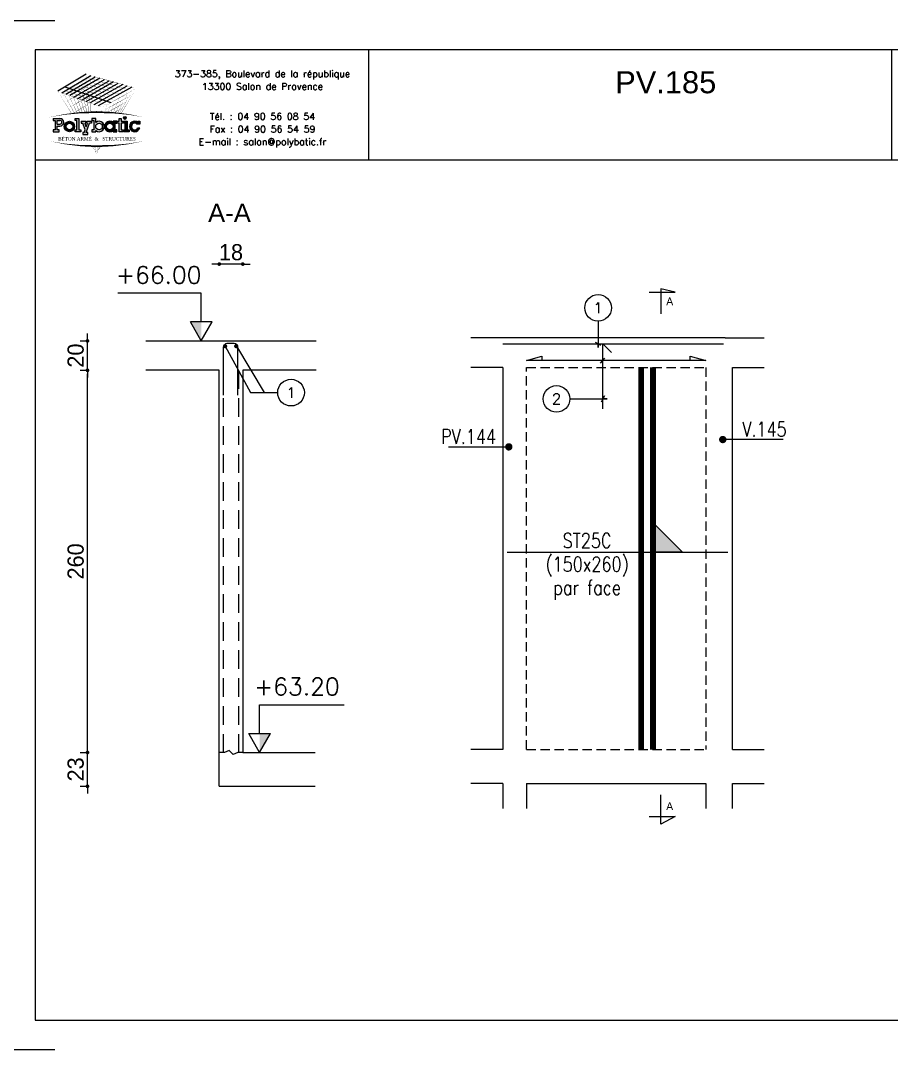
# Model space of a CAD drawing. Header units: metres. Extents: x -5618 to 118954, y -306 to 4637.
# Drawn here: x 96707 to 97299, y 894 to 1594 of the extents above; entities that cross this region are included whole.
import ezdxf
from ezdxf.enums import TextEntityAlignment as Align

# ---------------------------------------------------------------- set-up
doc = ezdxf.new("R2010")
doc.units = ezdxf.units.M
doc.linetypes.add('CACHE', pattern=[9.524999999999999, 6.35, -3.175])
doc.linetypes.add('CACHEX2', pattern=[19.049999999999997, 12.7, -6.35])
for name, color, linetype in [('COTATION', 1, 'Continuous'), ('GO-FER-HA', 140, 'Continuous'), ('GO-TEXTE', 9, 'Continuous'), ('K_ENT_M_Building_V.76', 7, 'Continuous'), ('STR_COTATION', 1, 'Continuous'), ('STR_TS', 22, 'Continuous'), ('STR_TS_TXT', 7, 'Continuous'), ('STR_VOI-POT', 6, 'Continuous')]:
    doc.layers.add(name, color=color, linetype=linetype)
doc.layers.add('Kofragna_forma', color=7, linetype='Continuous', lineweight=70)
doc.styles.add('ARIAL', font='ARIAL.TTF')
doc.styles.add('GrDimensions', font='simplex.shx')
doc.styles.add('Lucida', font='LSANSI.TTF')
doc.styles.add('POLYBATIC', font='TIMES.TTF')
doc.styles.add('schéma', font='simplex.shx')
doc.styles.add('TEXTE', font='romans.shx')
doc.styles.add('TEXTE TS', font='romans.shx', dxfattribs={"width": 0.7, "oblique": 15})
doc.styles.add('TEXTEBA', font='ARIAL.TTF')
doc.dimstyles.new('COUPE-20', dxfattribs={"dimscale": 0.5, "dimtxt": 22, "dimasz": 5, "dimexe": 0.05, "dimexo": 0, "dimgap": 5, "dimtad": 1, "dimdec": 0, "dimdsep": 46, "dimtxsty": 'Standard', "dimblk1": 'DOT', "dimblk2": 'DOT', "dimsah": 1, "dimcen": 0, "dimdle": 150, "dimclrd": 1, "dimclre": 1, "dimclrt": 7, "dimadec": 0, "dimazin": 0, "dimtfac": 1, "dimtdec": 0, "dimtix": 1, "dimtmove": 2, "dimatfit": 3, "dimldrblk": 'DOT', "dimfxl": 0, "dimtvp": 1, "dimtolj": 1, "dimtzin": 0, "dimarcsym": 0})

# ---------------------------------------------------------------- blocks, each defined once
blk = doc.blocks.new('A$C492E529B')
h = blk.add_hatch(color=256)
h.paths.add_polyline_path([(-1.982500000000002, 0.1), (-2.082500000000003, 0.1), (-2.082500000000003, 0.2999999999999999), (-1.932500000000003, 0.2999999999999999, 1), (-1.932500000000003, 0.7), (-2.282500000000002, 0.7), (-2.282500000000001, 0.6), (-2.182500000000003, 0.6), (-2.182500000000003, 0.1), (-2.282500000000003, 0.1), (-2.282500000000004, -6.938893903907228e-18), (-1.982500000000003, -6.938893903907228e-18)])
h.paths.add_polyline_path([(-2.082500000000003, 0.3999999999999889), (-2.082500000000003, 0.6), (-1.932500000000003, 0.6, -1), (-1.932500000000003, 0.3999999999999999)], flags=16)
h = blk.add_hatch(color=256)
h.paths.add_polyline_path([(-1.157500000000001, 0.275, 1), (-1.707500000000001, 0.275, 1)])
h.paths.add_polyline_path([(-1.607500000000002, 0.275, -1), (-1.257500000000002, 0.275, -1)], flags=16)
for color, points in [(256, [(-0.9375, 0.7), (-1.137499999999999, 0.7000000000000001), (-1.137500000000001, 0.5999999999999999), (-1.0375, 0.6), (-1.0375, 0.09999999999999998), (-1.137500000000001, 0.09999999999999996), (-1.137499999999999, -4.163336342344337e-17), (-0.8375000000000021, -4.163336342344337e-17), (-0.8375000000000004, 0.09999999999999994), (-0.9374999999999982, 0.09999999999999998)]), (256, [(-0.3674999999999997, 0.45), (-0.2675000000000001, 0.45), (-0.2674999999999983, 0.55), (-0.5234481005020868, 0.55), (-0.5234481005020868, 0.45), (-0.4734481005020861, 0.45), (-0.5425000000000004, 0.2527088585773882), (-0.6115518994979148, 0.45), (-0.5615518994979141, 0.45), (-0.5615518994979141, 0.55), (-0.8175000000000008, 0.55), (-0.8175000000000008, 0.45), (-0.7175000000000011, 0.45), (-0.5954740502510436, 0.1013544292886954), (-0.6484481005020868, -0.04999999999999991), (-0.7175000000000011, -0.04999999999999991), (-0.7175000000000011, -0.1499999999999999), (-0.4675000000000011, -0.1499999999999999), (-0.4675000000000011, -0.04999999999999991), (-0.5424999999999986, -0.0499999999999999)]), (256, [(1.392500000000002, 0.55), (1.2925, 0.55), (1.2925, 0.7000000000000001), (1.192500000000003, 0.7000000000000001), (1.192500000000003, 0.55), (1.092500000000003, 0.55), (1.092500000000003, 0.45), (1.192500000000004, 0.45), (1.192500000000003, -6.938893903907228e-18), (1.392500000000002, -6.938893903907228e-18), (1.392500000000002, 0.1), (1.292500000000004, 0.1), (1.292500000000004, 0.45), (1.392500000000005, 0.45)]), (140, [(1.412500000000003, 0.7250000000000001, 1), (1.562500000000005, 0.7250000000000001, 1)]), (256, [(1.612500000000002, 0.55), (1.412500000000003, 0.55), (1.412500000000003, 0.45), (1.512500000000003, 0.45), (1.512500000000003, 0.1), (1.412500000000003, 0.09999999999999999), (1.412500000000003, -6.938893903907228e-18), (1.712500000000002, -6.938893903907228e-18), (1.7125, 0.09999999999999999), (1.612500000000002, 0.1)]), (256, [(2.129974487139162, 0.4), (2.282500000000004, 0.4), (2.282500000000002, 0.55), (2.182500000000005, 0.55), (2.182500000000003, 0.487132034355964, 3.359496397493009), (2.272075131106462, 0.2), (2.165613883008421, 0.2, -3.125801635094081)])]:
    blk.add_hatch(color=color).paths.add_polyline_path(points)
h = blk.add_hatch(color=256)
h.paths.add_polyline_path([(-0.04749999999999943, 0.4871320343559638), (-0.04749999999999766, 0.7000000000000001), (-0.2474999999999987, 0.7), (-0.2474999999999987, 0.6000000000000001), (-0.1474999999999991, 0.6000000000000001), (-0.1474999999999991, 0.1), (-0.2475000000000005, 0.09999999999999999), (-0.2474999999999987, -6.938893903907228e-18), (-0.04749999999999766, -1.387778780781446e-17), (-0.04749999999999943, 0.06286796564403607, 2.121320343559649)])
h.paths.add_polyline_path([(-0.04749999999999943, 0.275, -1), (0.3025000000000002, 0.275, -1)], flags=16)
h = blk.add_hatch(color=256)
h.paths.add_polyline_path([(1.072500000000003, 0.1), (0.9725000000000037, 0.1), (0.9725000000000037, 0.45), (1.072500000000003, 0.45), (1.072500000000003, 0.55), (0.872500000000004, 0.55), (0.872500000000004, 0.4871320343559638, 2.121320343559652), (0.872500000000004, 0.06286796564403632), (0.8725000000000058, -1.387778780781446e-17), (1.072500000000002, 0)])
h.paths.add_polyline_path([(0.5225000000000026, 0.275, -1), (0.8725000000000023, 0.275, -1)], flags=16)
for p, q in [((0.872500000000004, 0.55), (0.872500000000004, 0.4871320343559638)), ((1.072500000000003, 0.55), (0.872500000000004, 0.55)), ((1.072500000000003, 0.45), (1.072500000000003, 0.55)), ((-0.5954740502510436, 0.101354429288693), (-0.7175000000000011, 0.45)), ((-0.6484481005020868, -0.04999999999999991), (-0.5954740502510454, 0.1013544292886897)), ((-0.5425000000000004, 0.2527088585773872), (-0.6115518994979148, 0.45)), ((-0.5425000000000004, -0.04999999999999991), (-0.3674999999999997, 0.45)), ((-0.5425000000000004, 0.2527088585773867), (-0.4734481005020861, 0.45)), ((0.872500000000004, 0.06286796564403632), (0.872500000000004, -6.938893903907228e-18)), ((0.9725000000000037, 0.1), (0.9725000000000037, 0.45)), ((0.9725000000000037, 0.45), (1.072500000000003, 0.45)), ((1.072500000000003, 0.1), (0.9725000000000037, 0.1)), ((1.072500000000003, -6.938893903907228e-18), (1.072500000000003, 0.1)), ((2.165613883008421, 0.2), (2.272075131106462, 0.2)), ((0.872500000000004, -6.938893903907228e-18), (1.072500000000003, -6.938893903907228e-18))]:
    blk.add_line(p, q)
for points in [[(-2.282500000000002, 0.7), (-1.932500000000003, 0.7)], [(-2.282500000000002, 0.7), (-2.282500000000002, 0.6), (-2.182500000000003, 0.6), (-2.182500000000003, 0.1), (-2.282500000000002, 0.1), (-2.282500000000002, -6.938893903907228e-18), (-1.982500000000003, -6.938893903907228e-18), (-1.982500000000003, 0.1), (-2.082500000000003, 0.1), (-2.082500000000003, 0.2999999999999999), (-1.932500000000003, 0.2999999999999999)], [(-2.082500000000003, 0.3999999999999999), (-2.082500000000003, 0.6), (-1.932500000000003, 0.6)], [(-1.137499999999999, 0.7), (-0.9375, 0.7), (-0.9375, 0.09999999999999998), (-0.8375000000000004, 0.09999999999999994), (-0.8375000000000004, -4.163336342344337e-17), (-1.137499999999999, -4.163336342344337e-17), (-1.137499999999999, 0.09999999999999998), (-1.0375, 0.09999999999999998), (-1.0375, 0.6), (-1.137499999999999, 0.6), (-1.137499999999999, 0.7)], [(-0.8175000000000008, 0.55), (-0.5615518994979141, 0.55)], [(-0.8175000000000008, 0.55), (-0.8175000000000008, 0.45), (-0.7175000000000011, 0.45)], [(-0.6115518994979148, 0.45), (-0.5615518994979141, 0.45), (-0.5615518994979141, 0.55)], [(-0.5234481005020868, 0.55), (-0.2675000000000001, 0.55), (-0.2675000000000001, 0.45), (-0.3674999999999997, 0.45)], [(-0.4734481005020861, 0.45), (-0.5234481005020868, 0.45), (-0.5234481005020868, 0.55)], [(-0.2474999999999987, 0.7), (-0.2474999999999987, 0.6000000000000001), (-0.1474999999999991, 0.6000000000000001), (-0.1474999999999991, 0.1), (-0.2474999999999987, 0.1), (-0.2474999999999987, -6.938893903907228e-18), (-0.04749999999999943, -6.938893903907228e-18), (-0.04749999999999943, 0.06286796564403607)], [(-0.04749999999999943, 0.4871320343559638), (-0.04749999999999943, 0.7), (-0.2474999999999987, 0.7)], [(1.092500000000003, 0.55), (1.192500000000003, 0.55), (1.192500000000003, 0.7000000000000001), (1.292500000000002, 0.7000000000000001), (1.292500000000002, 0.55), (1.392500000000004, 0.55), (1.392500000000004, 0.45), (1.292500000000002, 0.45), (1.292500000000002, 0.1), (1.392500000000004, 0.1), (1.392500000000004, -6.938893903907228e-18), (1.192500000000003, -6.938893903907228e-18), (1.192500000000003, 0.45), (1.092500000000003, 0.45)], [(1.092500000000003, 0.45), (1.092500000000003, 0.55)], [(1.412500000000003, 0.45), (1.412500000000003, 0.55), (1.612500000000002, 0.55), (1.612500000000002, 0.1), (1.712500000000002, 0.1), (1.712500000000002, -6.938893903907228e-18), (1.412500000000003, -6.938893903907228e-18), (1.412500000000003, 0.1), (1.512500000000003, 0.1), (1.512500000000003, 0.45), (1.412500000000003, 0.45)], [(2.182500000000003, 0.487132034355964), (2.182500000000003, 0.55), (2.282500000000002, 0.55), (2.282500000000002, 0.4), (2.129974487139162, 0.4)], [(-2.082500000000003, 0.3999999999999999), (-1.932500000000003, 0.3999999999999999)], [(-0.6484481005020868, -0.04999999999999991), (-0.7175000000000011, -0.04999999999999991), (-0.7175000000000011, -0.1499999999999999), (-0.4675000000000011, -0.1499999999999999), (-0.4675000000000011, -0.04999999999999991), (-0.5425000000000004, -0.04999999999999991)]]:
    blk.add_lwpolyline(points)
for centre, radius in [((-1.432500000000001, 0.275), 0.275), ((-1.432500000000001, 0.275), 0.175), ((0.1275000000000013, 0.275), 0.175), ((0.6975000000000033, 0.275), 0.175)]:
    blk.add_circle(centre, radius)
at = {"color": 140}
blk.add_circle((1.487500000000004, 0.7250000000000001), 0.07500000000000107, dxfattribs=at)
for centre, radius, start, end in [((-1.932500000000003, 0.5), 0.2, 270, 90), ((-1.932500000000003, 0.5), 0.1, 270, 90), ((0.1275000000000013, 0.275), 0.275, 230.4788036413577, 129.5211963586423), ((0.6975000000000033, 0.275), 0.275, 50.47880364135766, 309.5211963586423), ((2.007500000000002, 0.275), 0.275, 50.47880364135766, 344.1733798681277), ((2.007500000000002, 0.275), 0.175, 45.58469140280684, 334.6230664748476)]:
    blk.add_arc(centre, radius, start, end)
blk = doc.blocks.new('POLYBATIC')
at = {"color": 140}
for p, q in [((-0.4296875000004547, 3.28125), (-1.601562500000455, 2.578125)), ((-1.434659090909463, 2.517755681818244), (-0.2414772727272521, 3.227982954545496)), ((-1.267755681818471, 2.457386363636374), (-0.05326704545473149, 3.174715909090992)), ((0.1349431818182438, 3.121448863636374), (-1.100852272727479, 2.397017045454504)), ((-0.933948863636715, 2.336647727272748), (0.323153409090537, 3.06818181818187)), ((-0.7670454545457233, 2.276278409090992), (0.5113636363635123, 3.014914772727252)), ((-1.308593750000455, 2.75390625), (0.5859375, 2.109375)), ((0.6995738636360329, 2.961647727272748), (-0.6001420454547315, 2.215909090909008)), ((-0.4332386363639671, 2.155539772727366), (0.8877840909092356, 2.908380681818244)), ((1.075994318181529, 2.855113636363626), (-0.2663352272729753, 2.095170454545496)), ((-0.09943181818198354, 2.034801136363626), (1.264204545454504, 2.801846590909008)), ((1.452414772727025, 2.748579545454504), (0.06747159090900823, 1.97443181818187))]:
    blk.add_line(p, q, dxfattribs=at)
for points in [[(-1.015625000000455, 2.9296875, 0.015625, 0, 0), (-0.4296875000004547, 3.28125, 0, 0, 0)], [(-0.390625, 2.982954545454504, 0, 0.015625, 0), (-0.9232954545454959, 2.663352272727366, 0, 0, 0)], [(0.1220703125, 2.7099609375, 0.015625, 0, 0), (-0.8691406250004547, 3.017578125, 0, 0, 0)], [(-0.4912426523219438, 1.705550332218991, 0.01358734283786201, 0, 0), (-0.8691406250004547, 3.017578125, 0, 0, 0)], [(-0.8380681818182438, 2.87286931818187, 0.015625, 0, 0), (-0.2414772727272521, 3.227982954545496, 0, 0, 0)], [(0.283203125, 2.802734375, 0.015625, 0, 0), (-0.7226562500004547, 3.10546875, 0, 0, 0)], [(-0.3979455071712437, 1.710090152438511, 0.01404154563583916, 0, 0), (-0.7226562500004547, 3.10546875, 0, 0, 0)], [(-0.6605113636364877, 2.816051136363626, 0.015625, 0, 0), (-0.05326704545473149, 3.174715909090992, 0, 0, 0)], [(0.4443359375002274, 2.8955078125, 0.015625, 0, 0), (-0.5761718750004547, 3.193359375, 0, 0, 0)], [(-0.3091679367046254, 1.713523988177485, 0.01448156953465553, 0, 0), (-0.5761718750004547, 3.193359375, 0, 0, 0)], [(-0.4829545454547315, 2.759232954545496, 0.015625, 0, 0), (0.1349431818182438, 3.121448863636374, 0, 0, 0)], [(0.60546875, 2.98828125, 0.015625, 0, 0), (-0.4296875000004547, 3.28125, 0, 0, 0)], [(-0.2247129179731928, 1.715989555429132, 0.01490724232924596, 0, 0), (-0.4296875000004547, 3.28125, 0, 0, 0)], [(-0.3053977272729753, 2.702414772727366, 0.015625, 0, 0), (0.323153409090537, 3.06818181818187, 0, 0, 0)], [(-0.1278409090909918, 2.645596590909008, 0.015625, 0, 0), (0.5113636363635123, 3.014914772727252, 0, 0, 0)], [(1.640625000000227, 2.6953125, 0, 0.015625, 0), (0.60546875, 2.98828125, 0, 0, 0)], [(-1.601562500000455, 2.578125, 0, 0.015625, 0), (-1.015625000000455, 2.9296875, 0, 0, 0)], [(-0.68359375, 2.24609375, 0.015625, 0, 0), (-1.601562500000455, 2.578125, 0, 0, 0)], [(-1.031467709796289, 1.660411435280935, 0.01112380078447304, 0, 0), (-1.601562500000455, 2.578125, 0, 0, 0)], [(-1.455965909090764, 2.34375, 0, 0.015625, 0), (-0.9232954545454959, 2.663352272727366, 0, 0, 0)], [(-0.5224609375, 2.3388671875, 0.015625, 0, 0), (-1.455078125000455, 2.666015625, 0, 0, 0)], [(-0.9131357219118854, 1.673060752227684, 0.0116390314757204, 0, 0), (-1.455078125000455, 2.666015625, 0, 0, 0)], [(-1.434659090909463, 2.517755681818244, 0, 0.015625, 0), (-0.8380681818182438, 2.87286931818187, 0, 0, 0)], [(-0.3613281249997726, 2.431640625, 0.015625, 0, 0), (-1.308593750000455, 2.75390625, 0, 0, 0)], [(-0.8000544418000572, 1.683696661101635, 0.01214422228537064, 0, 0), (-1.308593750000455, 2.75390625, 0, 0, 0)], [(-1.267755681818471, 2.457386363636374, 0, 0.015625, 0), (-0.6605113636364877, 2.816051136363626, 0, 0, 0)], [(-0.2001953125, 2.5244140625, 0.015625, 0, 0), (-1.162109375000455, 2.841796875, 0, 0, 0)], [(-0.6921335829376858, 1.692528341469028, 0.01263800449243644, 0, 0), (-1.162109375000455, 2.841796875, 0, 0, 0)], [(-1.100852272727479, 2.397017045454504, 0, 0.015625, 0), (-0.4829545454547315, 2.759232954545496, 0, 0, 0)], [(-0.03906250000045475, 2.6171875, 0.015625, 0, 0), (-1.015625000000455, 2.9296875, 0, 0, 0)], [(-0.5892474188822234, 1.699752169851649, 0.0131193101882493, 0, 0), (-1.015625000000455, 2.9296875, 0, 0, 0)], [(-0.933948863636715, 2.336647727272748, 0, 0.015625, 0), (-0.3053977272729753, 2.702414772727366, 0, 0, 0)], [(-0.3515625, 2.684659090909008, 0, 0.015625, 0), (-0.8309659090909918, 2.397017045454504, 0, 0, 0)], [(-0.7670454545457233, 2.276278409090992, 0, 0.015625, 0), (-0.1278409090909918, 2.645596590909008, 0, 0, 0)], [(-0.6001420454547315, 2.215909090909008, 0, 0.015625, 0), (0.04971590909099177, 2.588778409090992, 0, 0, 0)], [(0.9374999999995453, 2.3046875, 0, 0.015625, 0), (-0.03906250000045475, 2.6171875, 0, 0, 0)], [(0.04971590909099177, 2.588778409090992, 0.015625, 0, 0), (0.6995738636360329, 2.961647727272748, 0, 0, 0)], [(1.11328125, 2.40234375, 0, 0.015625, 0), (0.1220703125, 2.7099609375, 0, 0, 0)], [(0.2272727272727479, 2.531960227272748, 0.015625, 0, 0), (0.8877840909092356, 2.908380681818244, 0, 0, 0)], [(1.2890625, 2.5, 0, 0.015625, 0), (0.283203125, 2.802734375, 0, 0, 0)], [(0.4048295454542767, 2.475142045454504, 0.015625, 0, 0), (1.075994318181529, 2.855113636363626, 0, 0, 0)], [(1.46484375, 2.59765625, 0, 0.015625, 0), (0.4443359375002274, 2.8955078125, 0, 0, 0)], [(0.5823863636364877, 2.41832386363626, 0.015625, 0, 0), (1.264204545454504, 2.801846590909008, 0, 0, 0)], [(0.7599431818180165, 2.36150568181813, 0.015625, 0, 0), (1.452414772727025, 2.748579545454504, 0, 0, 0)], [(0.9374999999995453, 2.3046875, 0.015625, 0, 0), (1.640625000000227, 2.6953125, 0, 0, 0)], [(0.9418075391890852, 1.670138702828694, 0.01115810583063171, 0, 0), (1.46484375, 2.59765625, 0, 0, 0)], [(1.012016020391002, 1.662597747784957, 0.01197350437350787, 0, 0), (1.640625000000227, 2.6953125, 0, 0, 0)], [(-1.310369318181984, 2.109375, 0, 0.015625, 0), (-0.8309659090909918, 2.397017045454504, 0, 0, 0)], [(-1.164772727272975, 1.875, 0, 0.015625, 0), (-0.738636363636715, 2.13068181818187, 0, 0, 0)], [(-0.3124999999997726, 2.386363636363626, 0, 0.015625, 0), (-0.738636363636715, 2.13068181818187, 0, 0, 0)], [(0.234375, 1.9140625, 0, 0.015625, 0), (-0.68359375, 2.24609375, 0, 0, 0)], [(0.41015625, 2.01171875, 0, 0.015625, 0), (-0.5224609375, 2.3388671875, 0, 0, 0)], [(-0.4332386363639671, 2.155539772727366, 0, 0.015625, 0), (0.2272727272727479, 2.531960227272748, 0, 0, 0)], [(0.5859375, 2.109375, 0, 0.015625, 0), (-0.3613281249997726, 2.431640625, 0, 0, 0)], [(-0.2663352272729753, 2.095170454545496, 0, 0.015625, 0), (0.4048295454542767, 2.475142045454504, 0, 0, 0)], [(0.7617187500002274, 2.20703125, 0, 0.015625, 0), (-0.2001953125, 2.5244140625, 0, 0, 0)], [(-0.09943181818198354, 2.034801136363626, 0, 0.015625, 0), (0.5823863636364877, 2.41832386363626, 0, 0, 0)], [(0.06747159090900823, 1.97443181818187, 0, 0.015625, 0), (0.7599431818180165, 2.36150568181813, 0, 0, 0)], [(0.234375, 1.9140625, 0, 0.015625, 0), (0.9374999999995453, 2.3046875, 0, 0, 0)], [(0.5866968277300657, 1.699916449576676, 0.007180386554667803, 0, 0), (0.7617187500002274, 2.20703125, 0, 0, 0)], [(0.6885950454347949, 1.692796153361087, 0.008296831818832406, 0, 0), (0.9374999999995453, 2.3046875, 0, 0, 0)], [(0.7648212005681216, 1.884417712436971, 0.015625, 0, 0), (1.342329545454277, 2.20525568181813, 0, 0, 0)], [(0.7810150218122089, 1.685348204963248, 0.00932677131755205, 0, 0), (1.11328125, 2.40234375, 0, 0, 0)], [(0.8522727272725206, 2.095170454545496, 0.015625, 0, 0), (1.491477272727025, 2.450284090909008, 0, 0, 0)], [(0.8650912233908912, 1.677752675667421, 0.01027809155415822, 0, 0), (1.2890625, 2.5, 0, 0, 0)], [(-1.953125, 1.5078125, 0, 0.078125, -0.05384344768960826), (0, 1.71875, 0, 0, 0)], [(-1.019176136363967, 1.640625, 0, 0.015625, 0), (-0.6463068181817562, 1.864346590909008, 0, 0, 0)], [(-0.2734375, 2.08806818181813, 0, 0.015625, 0), (-0.6463068181817562, 1.864346590909008, 0, 0, 0)], [(-0.2343750000004547, 1.789772727272748, 0, 0.006380219183002012, 0), (-0.364879483288405, 1.711470037299478, 0, 0.006380219183002012, 0)], [(1.953125, 1.5078125, 0, 0.078125, 0.05384344768960826), (0, 1.71875, 0, 0, 0)], [(0.2130681818182438, 1.74005681818187, 0, 0.015625, 0), (0.8522727272725206, 2.095170454545496, 0, 0, 0)], [(0.2101635290903232, 1.716335487573815, 0.003228196121244227, 0, 0), (0.234375, 1.9140625, 0, 0, 0)], [(0.3490664007761097, 1.712087584760297, 0.004654464702752464, 0, 0), (0.41015625, 2.01171875, 0, 0, 0)], [(0.4469534160696185, 1.707824498826653, 0.006931142164855608, 0.015625, 0), (0.7670454545452685, 1.885653409090992, 0, 0, 0)], [(0.4740167860959446, 1.706460429945992, 0.005969104741541102, 0, 0), (0.5859375, 2.109375, 0, 0, 0)], [(0.6795939278408696, 1.674900666982467, 0.015625, 0, 0), (1.193181818181984, 1.960227272727366, 0, 0, 0)], [(0.9595825479204905, 1.668281339753776, 0.002934513941093933, 0, 0), (1.044034090909008, 1.715198863636374, 0, 0, 0)], [(-1.953125, 0.5234375, 0, 0.078125, 0.05384344768960826), (0, 0.3125, 0, 0, 0)], [(1.953125, 0.5234375, 0, 0.078125, -0.05384344768960826), (0, 0.3125, 0, 0, 0)], [(0, 0, 0, 0.003813184372856077, 0), (-0.195425699109137, 0.3145877107606339, 0, 0.003813184372856077, 0)], [(0, 0, 0, 0.003681835129602301, 0), (-0.1714354482223825, 0.3141065594943484, 0, 0.003681835129602301, 0)], [(0, 0, 0, 0.003559883067564705, 0), (-0.1490701034542781, 0.3137146953291676, 0, 0.003559883067564705, 0)], [(0, 0, 0, 0.003446298807918057, 0), (-0.1281592369196005, 0.3133977978450275, 0, 0.003446298807918057, 0)], [(0, 0, 0, 0.003340204242443637, 0), (-0.1085566378797012, 0.3131441477290764, 0, 0.003340204242443637, 0)], [(0, 0, 0, 0.00324084487628895, 0), (-0.09013599812169559, 0.312944083366574, 0, 0.00324084487628895, 0)], [(0, 0, 0, 0.00314756816438513, 0), (-0.07278751380135873, 0.312789586335839, 0, 0.00314756816438513, 0)], [(0, 0, 0, 0.003059806352468915, 0), (-0.05641517962362741, 0.3126739616427585, 0, 0.003059806352468915, 0)], [(0, 0, 0, 0.003059806352468926, 0), (-0.05641517962362741, 0.3126739616427585, 0, 0.003059806352468926, 0)], [(0, 0, 0, 0.002977062747662009, 0), (-0.04093461278057475, 0.3125915885044606, 0, 0.002977062747662009, 0)], [(0, 0, 0, 0.005103348149100338, 0), (0.03827511111785498, 0.3125800741324838, 0, 0.005103348149100338, 0)], [(0, 0, 0, 0.004857820584163759, 0), (0.06375889516698408, 0.3127222001055543, 0, 0.004857820584163759, 0)], [(0, 0, 0, 0.004635747574430795, 0), (0.08692026702033218, 0.3129129612740371, 0, 0.004635747574430795, 0)], [(0, 0, 0, 0.004433818568920311, 0), (0.1080743276174871, 0.3131384364301084, 0, 0.004433818568920311, 0)], [(0, 0, 0, 0.004249332961201733, 0), (0.1274799888360576, 0.3133883058886795, 0, 0.004249332961201733, 0)], [(0, 0, 0, 0.004080063185600645, 0), (0.1453522509866616, 0.3136548573932032, 0, 0.004080063185600645, 0)], [(0, 0, 0, 0.003924153640373415, 0), (0.1618713376651613, 0.3139322912297757, 0, 0.003924153640373415, 0)], [(0, 0, 0, 0.003780044831076442, 0), (0.1771896014565755, 0.3142162265830848, 0, 0.003780044831076442, 0)], [(0, 0, 0, 0.003646415603355052, 0), (0.1914368191760332, 0.314503345789376, 0, 0.003646415603355052, 0)]]:
    blk.add_lwpolyline(points, format="xyseb", dxfattribs=at)
at = {"color": 5, "xscale": 0.78125, "yscale": 0.78125, "zscale": 0.78125}
blk.add_blockref('A$C492E529B', (0, 0.9102189642169378), dxfattribs=at)
at = {"lineweight": 60, "style": 'POLYBATIC'}
for s, p in [('BÉTON ARMÉ', (-1.586656885245475, 0.546875)), ('STRUCTURES', (0.2401012856082616, 0.546875))]:
    blk.add_text(s, height=0.140625, dxfattribs=at).set_placement(p)
at = {"color": 140, "style": 'POLYBATIC'}
blk.add_text('&', height=0.140625, dxfattribs=at).set_placement((0, 0.546875), align=Align.CENTER)
blk = doc.blocks.new('ime')
at = {"layer": 'COTATION', "const_width": 2.5}
blk.add_lwpolyline([(1.25, 0, -1), (-1.25, 0, -1)], format="xyb", close=True, dxfattribs=at)
at = {"layer": 'COTATION'}
blk.add_lwpolyline([(41.09158464876236, 0), (0, 0)], dxfattribs=at)
at = {"layer": 'COTATION', "color": 7, "style": 'TEXTE TS', "width": 0.8}
blk.add_attdef('NAME', (9.079526555316988, 2), '', height=10, dxfattribs=at)
blk = doc.blocks.new('_DOT')
at = {"color": 0, "linetype": 'ByBlock'}
blk.add_line((-0.5, 0), (-1, 0), dxfattribs=at)
at = {"color": 0, "linetype": 'ByBlock', "const_width": 0.5}
blk.add_lwpolyline([(-0.25, 0, 1), (0.25, 0, 1)], format="xyb", close=True, dxfattribs=at)
blk = doc.blocks.new('*D1256')
at = {"layer": 'COTATION', "color": 1, "lineweight": -2, "ltscale": 4.5}
for p, q in [((96752.15659182196, 1098.28765058655), (96752.15659182196, 1100.78765058655)), ((96747.15659182196, 1095.78765058655), (96752.18159182195, 1095.78765058655)), ((96752.15659182196, 1072.78765058655), (96752.15659182196, 1095.78765058655)), ((96747.15659182196, 1072.78765058655), (96752.18159182195, 1072.78765058655)), ((96752.15659182196, 1070.28765058655), (96752.15659182196, 1067.78765058655))]:
    blk.add_line(p, q, dxfattribs=at)
at = {"layer": 'DEFPOINTS', "color": 0, "lineweight": -3, "ltscale": 4.5}
for p in [(96733.32641587217, 1095.78765058655), (96752.15659182196, 1095.78765058655), (96733.32641587217, 1072.78765058655)]:
    blk.add_point(p, dxfattribs=at)
at = {"layer": 'COTATION', "color": 1, "lineweight": -2, "ltscale": 4.5, "xscale": 2.5, "yscale": 2.5, "zscale": 2.5}
for p, rotation in [((96752.15659182196, 1095.78765058655), 270), ((96752.15659182196, 1072.78765058655), 90)]:
    blk.add_blockref('_DOT', p, dxfattribs=dict(at, rotation=rotation))
at = {"layer": 'COTATION', "color": 7, "lineweight": -3, "ltscale": 4.5, "insert": (96744.15659182196, 1084.287650586565), "char_height": 11, "attachment_point": 5, "rotation": 90}
blk.add_mtext('\\A1;23', dxfattribs=at)
blk = doc.blocks.new('*D1257')
at = {"layer": 'COTATION', "color": 1, "lineweight": -2, "ltscale": 4.5}
for p, q in [((96747.15659182196, 1355.787650586549), (96752.18159182195, 1355.787650586549)), ((96752.15659182196, 1098.28765058655), (96752.15659182196, 1353.287650586549)), ((96747.15659182196, 1095.78765058655), (96752.18159182195, 1095.78765058655))]:
    blk.add_line(p, q, dxfattribs=at)
at = {"layer": 'DEFPOINTS', "color": 0, "lineweight": -3, "ltscale": 4.5}
for p in [(96733.32641587217, 1355.787650586549), (96752.15659182196, 1355.787650586549), (96733.32641587217, 1095.78765058655)]:
    blk.add_point(p, dxfattribs=at)
at = {"layer": 'COTATION', "color": 1, "lineweight": -2, "ltscale": 4.5, "xscale": 2.5, "yscale": 2.5, "zscale": 2.5}
for p, rotation in [((96752.15659182196, 1355.787650586549), 90), ((96752.15659182196, 1095.78765058655), 270)]:
    blk.add_blockref('_DOT', p, dxfattribs=dict(at, rotation=rotation))
at = {"layer": 'COTATION', "color": 7, "lineweight": -3, "ltscale": 4.5, "insert": (96744.15659182196, 1225.787650586565), "char_height": 11, "attachment_point": 5, "rotation": 90}
blk.add_mtext('\\A1;260', dxfattribs=at)
blk = doc.blocks.new('*D1258')
at = {"layer": 'COTATION', "color": 1, "lineweight": -2, "ltscale": 4.5}
for p, q in [((96752.15659182196, 1378.29015058663), (96752.15659182196, 1380.79015058663)), ((96747.15659182196, 1375.79015058663), (96752.18159182195, 1375.79015058663)), ((96752.15659182196, 1355.787650586549), (96752.15659182196, 1375.79015058663)), ((96747.15659182196, 1355.787650586549), (96752.18159182195, 1355.787650586549)), ((96752.15659182196, 1353.287650586549), (96752.15659182196, 1350.787650586549))]:
    blk.add_line(p, q, dxfattribs=at)
at = {"layer": 'DEFPOINTS', "color": 0, "lineweight": -3, "ltscale": 4.5}
for p in [(96733.32641587217, 1375.79015058663), (96752.15659182196, 1375.79015058663), (96733.32641587217, 1355.787650586549)]:
    blk.add_point(p, dxfattribs=at)
at = {"layer": 'COTATION', "color": 1, "lineweight": -2, "ltscale": 4.5, "xscale": 2.5, "yscale": 2.5, "zscale": 2.5}
for p, rotation in [((96752.15659182196, 1375.79015058663), 270), ((96752.15659182196, 1355.787650586549), 90)]:
    blk.add_blockref('_DOT', p, dxfattribs=dict(at, rotation=rotation))
at = {"layer": 'COTATION', "color": 7, "lineweight": -3, "ltscale": 4.5, "insert": (96744.15659182196, 1365.788900586605), "char_height": 11, "attachment_point": 5, "rotation": 90}
blk.add_mtext('\\A1;20', dxfattribs=at)
blk = doc.blocks.new('*D1259')
at = {"layer": 'DEFPOINTS', "color": 0, "lineweight": -3, "ltscale": 4.5}
for p in [(96841.7301932828, 1428.066610332283), (96841.7301932828, 1395.790150586629, 187.688179425467), (96857.7301932828, 1395.790150586629, 187.688179425467)]:
    blk.add_point(p, dxfattribs=at)
at = {"layer": 'STR_COTATION', "color": 1, "lineweight": -2, "ltscale": 4.5}
for p, q in [((96839.2301932828, 1428.066610332283), (96836.7301932828, 1428.066610332283)), ((96841.7301932828, 1428.07888971414), (96841.7301932828, 1428.091610332283)), ((96857.7301932828, 1428.066610332283), (96841.7301932828, 1428.066610332283)), ((96857.7301932828, 1428.07888971414), (96857.7301932828, 1428.091610332283)), ((96860.2301932828, 1428.066610332283), (96862.7301932828, 1428.066610332283))]:
    blk.add_line(p, q, dxfattribs=at)
at = {"layer": 'STR_COTATION', "color": 1, "lineweight": -2, "ltscale": 4.5, "xscale": 2.5, "yscale": 2.5, "zscale": 2.5}
blk.add_blockref('_DOT', (96841.7301932828, 1428.066610332283), dxfattribs=at)
at = {"layer": 'STR_COTATION', "color": 1, "lineweight": -2, "ltscale": 4.5, "xscale": 2.5, "yscale": 2.5, "zscale": 2.5, "rotation": 180}
blk.add_blockref('_DOT', (96857.7301932828, 1428.066610332283), dxfattribs=at)
at = {"layer": 'STR_COTATION', "color": 7, "lineweight": -3, "ltscale": 4.5, "insert": (96849.7301932828, 1436.066610332283), "char_height": 11, "attachment_point": 5}
blk.add_mtext('\\A1;18', dxfattribs=at)
blk = doc.blocks.new('mrega')
at = {"layer": 'STR_TS_TXT', "style": 'TEXTE TS', "width": 0.8}
for tag, p in [('ST10', (14.47619047619082, 0)), ('DIM', (14.47619047619082, -16)), ('NOTE', (14.47619047619082, -32))]:
    blk.add_attdef(tag, text='', height=10, dxfattribs=at).set_placement(p, align=Align.CENTER)
blk = doc.blocks.new('A$C6F247267')
blk.add_hatch(color=256).paths.add_polyline_path([(5.684341886080801e-14, -0.1999999999999886), (-0.1999999999999886, 0), (5.684341886080801e-14, 0)])
blk.add_lwpolyline([(-0.1999999999999886, 0), (5.684341886080801e-14, 0), (5.684341886080801e-14, -0.1999999999999886), (-0.1999999999999886, 0)])

msp = doc.modelspace()

# ---------------------------------------------------------------- linework, layer by layer
msp.add_line((97298.66797714695, 1573.712045963636), (97298.66797714695, 1498.770802720698))
at = {"color": 7, "linetype": 'Continuous', "lineweight": -3}
for p, q in [((96836.90244525991, 1388.79015058663, 187.688179425467), (96822.1522459075, 1388.79015058663, 187.688179425467)), ((96829.52734558372, 1375.79015058663, 187.688179425467), (96822.1522459075, 1388.79015058663, 187.688179425467)), ((96836.90244525991, 1388.79015058663, 187.688179425467), (96822.1522459075, 1388.79015058663, 187.688179425467)), ((96829.52734558372, 1375.79015058663, 187.688179425467), (96822.1522459075, 1388.79015058663, 187.688179425467)), ((96829.52734558372, 1375.79015058663, 187.688179425467), (96836.90244525991, 1388.79015058663, 187.688179425467)), ((96829.52734558372, 1375.79015058663, 187.688179425467), (96836.90244525991, 1388.79015058663, 187.688179425467)), ((96861.77833921279, 1108.78765058655, 187.688179425467), (96876.5285385652, 1108.78765058655, 187.688179425467)), ((96869.15343888898, 1095.78765058655, 187.688179425467), (96861.77833921279, 1108.78765058655, 187.688179425467)), ((96861.77833921279, 1108.78765058655, 187.688179425467), (96876.5285385652, 1108.78765058655, 187.688179425467)), ((96869.15343888898, 1095.78765058655, 187.688179425467), (96861.77833921279, 1108.78765058655, 187.688179425467)), ((96869.15343888898, 1095.78765058655, 187.688179425467), (96876.5285385652, 1108.78765058655, 187.688179425467)), ((96869.15343888898, 1095.78765058655, 187.688179425467), (96876.5285385652, 1108.78765058655, 187.688179425467))]:
    msp.add_line(p, q, dxfattribs=at)
for points in [[(96696.587185401, 1560.380045963467), (96696.587185401, 1593.710045963192), (96729.91718540108, 1593.710045963192)], [(96943.229185401, 1573.712045963636), (96943.23106549378, 1498.770802720698)], [(97666.49018540094, 1498.770802720698), (96716.58518540114, 1498.770802720698)], [(96696.587185401, 927.1100459635644), (96696.587185401, 893.7800459636063), (96729.91718540108, 893.7800459636063)]]:
    msp.add_lwpolyline(points)
msp.add_lwpolyline([(96716.58518540114, 1573.712045963636), (96716.58518540114, 913.7780459635113), (97666.49018540094, 913.7780459635113), (97666.49018540094, 1573.712045963636)], close=True)
at = {"lineweight": 18, "elevation": 187.688179425467}
msp.add_lwpolyline([(96857.7301932828, 1095.78765058655), (96854.26525298218, 1095.78765058655), (96851.24278225229, 1094.363862994105), (96848.49510431339, 1097.13496921512), (96845.33524968641, 1095.78765058655), (96841.7301932828, 1095.78765058655)], dxfattribs=at)
at = {"color": 7, "linetype": 'Continuous', "lineweight": -3}
for points in [[(96822.1522459075, 1388.79015058663, 187.688179425467), (96829.52734558372, 1375.79015058663, 187.688179425467), (96829.52734558372, 1388.75733372271, 187.688179425467)], [(96822.1522459075, 1388.79015058663, 187.688179425467), (96829.52734558372, 1375.79015058663, 187.688179425467), (96829.52734558372, 1388.75733372271, 187.688179425467)], [(96876.5285385652, 1108.78765058655, 187.688179425467), (96869.15343888898, 1095.78765058655, 187.688179425467), (96869.15343888898, 1108.754833722631, 187.688179425467)], [(96876.5285385652, 1108.78765058655, 187.688179425467), (96869.15343888898, 1095.78765058655, 187.688179425467), (96869.15343888898, 1108.754833722631, 187.688179425467)]]:
    msp.add_solid(points, dxfattribs=at)
at = {"layer": 'COTATION'}
msp.add_line((97100.95835013359, 1360.731108279919, 281.5322691381999), (97103.90904384691, 1364.086225333048, 281.5322691381999), dxfattribs=at)
at = {"layer": 'COTATION', "elevation": 281.5322691381999}
msp.add_lwpolyline([(97161.9089332448, 1362.408666806485), (97161.9089332448, 1365.408660536225), (97172.4665812019, 1362.408666806485), (97050.51527232374, 1362.408666806484), (97061.0729202808, 1365.408660536223), (97061.0729202808, 1362.408666806484)], dxfattribs=at)
at = {"layer": 'GO-FER-HA', "elevation": 281.5322691381999}
msp.add_lwpolyline([(97099.20296239671, 1389.205132100011, -512.322006256741), (97099.27367307483, 1389.20485605898), (97099.27367307483, 1371.337391682904), (97099.27367307483, 1373.737391682811), (97100.97072934969, 1372.840335408112), (97097.57661679997, 1374.6344479578)], format="xyb", dxfattribs=at)
at = {"layer": 'GO-FER-HA'}
for points, elevation in [([(96845.73757097774, 1372.223148264985), (96862.88493547702, 1340.590890124023), (96881.47111951959, 1340.590890124023)], 93.84408971273349), ([(96853.43811818646, 1372.223148264985), (96872.21690951029, 1340.590890124023), (96881.47111951961, 1340.590890124023)], 93.84408971273349), ([(97080.05678415849, 1336.311700324753), (97105.43369699025, 1336.311700324753), (97102.43369699025, 1336.311700324753), (97103.5550173338, 1338.433020668311), (97101.31237664667, 1334.190379981191)], 281.5322691381999)]:
    msp.add_lwpolyline(points, dxfattribs=dict(at, elevation=elevation))
for centre in [(96890.52788215445, 1340.590890124023, 93.84408971273349), (97071.00002152362, 1336.311700324753, 281.5322691381999)]:
    msp.add_circle(centre, 9.05676263485475, dxfattribs=at)
at = {"layer": 'GO-TEXTE', "flags": 128}
for points, elevation in [([(97134.00391592, 1408.859432786399), (97151.65165552683, 1408.853314382051), (97141.97543752202, 1411.136725301841), (97141.96853082249, 1394.215250994462)], 281.5322691381998), ([(97133.9802379905, 1052.279943624437), (97151.62797865784, 1052.279943624437), (97141.94992949627, 1046.999887730037), (97141.94992949627, 1066.921363234678)], 281.5322691381999)]:
    msp.add_lwpolyline(points, dxfattribs=dict(at, elevation=elevation))
at = {"layer": 'K_ENT_M_Building_V.76', "color": 30, "linetype": 'Continuous', "lineweight": -3}
for p, q in [((96823.02734558372, 1408.29015058663, 187.688179425467), (96772.86875550324, 1408.29015058663, 187.688179425467)), ((96829.52734558372, 1408.29015058663, 187.688179425467), (96823.02734558372, 1408.29015058663, 187.688179425467)), ((96829.52734558372, 1408.29015058663, 187.688179425467), (96823.02734558372, 1408.29015058663, 187.688179425467)), ((96829.52734558372, 1388.79015058663, 187.688179425467), (96829.52734558372, 1408.29015058663, 187.688179425467)), ((96829.52734558372, 1388.79015058663, 187.688179425467), (96829.52734558372, 1408.29015058663, 187.688179425467)), ((96869.15343888898, 1108.78765058655, 187.688179425467), (96869.15343888898, 1128.28765058655, 187.688179425467)), ((96869.15343888898, 1128.28765058655, 187.688179425467), (96875.65343888898, 1128.28765058655, 187.688179425467)), ((96869.15343888898, 1108.78765058655, 187.688179425467), (96869.15343888898, 1128.28765058655, 187.688179425467)), ((96869.15343888898, 1128.28765058655, 187.688179425467), (96875.65343888898, 1128.28765058655, 187.688179425467)), ((96875.65343888898, 1128.28765058655, 187.688179425467), (96926.69998569715, 1128.28765058655, 187.688179425467))]:
    msp.add_line(p, q, dxfattribs=at)
at = {"layer": 'Kofragna_forma', "color": 4, "lineweight": -3}
for p, q in [((96791.7301932828, 1375.79015058663, 187.688179425467), (96857.7301932828, 1375.79015058663, 281.5322691381999)), ((96857.7301932828, 1375.79015058663, 281.5322691381999), (96907.7301932828, 1375.79015058663, 281.5322691381999)), ((97185.764843771, 1377.790150586871, 281.5322691381999), (97012.72207283277, 1377.790150586871, 281.5322691381999)), ((97185.764843771, 1377.790150586871, 281.5322691381999), (97212.25978069285, 1377.790150586871, 281.5322691381999)), ((96841.7301932828, 1355.787650586549, 187.688179425467), (96791.7301932828, 1355.787650586549, 187.688179425467)), ((96841.7301932828, 1072.787650586549, 187.688179425467), (96841.7301932828, 1355.787650586549, 187.688179425467)), ((96857.7301932828, 1355.78765058655, 187.688179425467), (96857.7301932828, 1095.78765058655, 187.688179425467)), ((96907.7301932828, 1355.78765058655, 281.5322691381999), (96857.7301932828, 1355.78765058655, 281.5322691381999)), ((97034.51525645032, 1357.790150586871, 281.5322691381999), (97012.72207283277, 1357.790150586871, 281.5322691381999)), ((97034.51526085543, 1357.790150586871, 281.5322691381999), (97034.51526085543, 1158.787650586791, 281.5322691381999)), ((97190.56408120194, 1357.790150586871, 281.5322691381999), (97212.25978069285, 1357.790150586871, 281.5322691381999)), ((97190.56408120194, 1097.787650586792, 281.5322691381999), (97190.56408120194, 1357.790150586871, 281.5322691381999)), ((97034.51410415299, 1158.787650586791, 281.5322691381999), (97034.51410415299, 1097.787650586791, 281.5322691381999)), ((96857.7301932828, 1095.78765058655, 187.688179425467), (96906.83706166895, 1095.78765058655, 187.688179425467)), ((97034.51525645032, 1097.787650586791, 281.5322691381999), (97012.72207283277, 1097.787650586791, 281.5322691381999)), ((97190.56408120194, 1097.787650586792, 281.5322691381999), (97212.25977628774, 1097.787650586791, 281.5322691381999)), ((96841.7301932828, 1072.787650586549, 187.688179425467), (96906.83706166895, 1072.78765058655, 187.688179425467)), ((97034.51525645032, 1074.787650586791, 281.5322691381999), (97012.72207283277, 1074.787650586791, 281.5322691381999)), ((97034.51410415299, 1074.787650586792, 281.5322691381999), (97034.51410415299, 1057.787650586791, 281.5322691381999)), ((97050.51526791863, 1074.787650586791, 281.5322691381999), (97172.46658120188, 1074.787650586791, 281.5322691381999)), ((97050.51526791863, 1074.787650586791, 281.5322691381999), (97050.51526791863, 1057.787650586791, 281.5322691381999)), ((97172.46658120188, 1074.787650586791, 281.5322691381999), (97172.46658120188, 1057.787650586791, 281.5322691381999)), ((97190.56408120194, 1057.787650586791, 281.5322691381999), (97190.56408120194, 1074.787650586792, 281.5322691381999)), ((97190.56408120194, 1074.787650586792, 281.5322691381999), (97212.25977628774, 1074.787650586791, 281.5322691381999))]:
    msp.add_line(p, q, dxfattribs=at)
at = {"layer": 'Kofragna_forma', "linetype": 'CACHE', "lineweight": -3}
for p, q in [((97050.51526791863, 1097.787650586791, 281.5322691381999), (97050.51526791863, 1357.787650586791, 281.5322691381999)), ((97050.51527232374, 1357.787650586791, 281.5322691381999), (97172.46658120188, 1357.787650586791, 281.5322691381999)), ((97172.46658120188, 1357.787650586791, 281.5322691381999), (97172.46658120188, 1097.787650586791, 281.5322691381999)), ((97050.51526791863, 1097.787650586791, 281.5322691381999), (97172.46658120188, 1097.787650586791, 281.5322691381999))]:
    msp.add_line(p, q, dxfattribs=at)
at = {"layer": 'STR_TS', "color": 3}
msp.add_line((97037.51526526056, 1232.095139099675, 281.5322691381999), (97187.56408120194, 1232.095139099677, 281.5322691381999), dxfattribs=at)
at = {"layer": 'STR_TS', "linetype": 'ByBlock', "ltscale": 2, "const_width": 4, "elevation": 281.5322691381999}
msp.add_lwpolyline([(97128.5661155527, 1097.787650586791), (97128.5661155527, 1357.787650586791)], dxfattribs=at)
at = {"layer": 'STR_TS', "linetype": 'CACHE', "ltscale": 2, "const_width": 4, "elevation": 281.5322691381999}
msp.add_lwpolyline([(97136.61321065834, 1097.787650586791), (97136.61321065837, 1357.787650586791)], dxfattribs=at)
at = {"layer": 'STR_VOI-POT'}
msp.add_line((97034.51526526056, 1373.737391682811, 281.5322691381998), (97184.56408560707, 1373.73739168281, 281.5322691381999), dxfattribs=at)
at = {"layer": 'STR_VOI-POT', "const_width": 1.44, "elevation": 93.84408971273349}
for points in [[(96845.01757097774, 1372.223148264985, -1), (96846.45757097774, 1372.223148264985, -1)], [(96852.56910305563, 1372.223148264985, -1), (96854.00910305564, 1372.223148264985, -1)]]:
    msp.add_lwpolyline(points, format="xyb", close=True, dxfattribs=at)
at = {"layer": 'STR_VOI-POT'}
msp.add_lwpolyline([(96854.41870802722, 1338.945916826399), (96854.41870802722, 1371.445916826399, 0.414213562373095), (96851.91870802722, 1373.945916826399), (96846.97444359626, 1373.945916826399, 0.414213562373095), (96844.47444359626, 1371.445916826399), (96844.47444359626, 1338.945916826399)], format="xyb", dxfattribs=at)
at = {"layer": 'STR_VOI-POT', "elevation": 281.5322691381999}
msp.add_lwpolyline([(97102.43369699025, 1329.463632067321), (97102.43369699025, 1373.790731774271), (97108.4155856689, 1367.808843095611)], dxfattribs=at)
at = {"layer": 'STR_VOI-POT', "color": 1, "linetype": 'CACHEX2', "elevation": 187.688179425467}
for points in [[(96844.29671641666, 1355.787650586549), (96844.29765004622, 1095.78765058655)], [(96854.72742483049, 1355.787650586549), (96854.72835846005, 1095.78765058655)]]:
    msp.add_lwpolyline(points, dxfattribs=at)

# ---------------------------------------------------------------- block references
at = {"xscale": 16.49835000000894, "yscale": 16.49834999989253, "zscale": 16.49835000000003}
msp.add_blockref('POLYBATIC', (96758.35411242186, 1503.089324706599), dxfattribs=at)
at = {"layer": 'COTATION'}
ref = msp.add_blockref('ime', (97184.02296454448, 1308.689300285227, 281.5322691381999), dxfattribs=at)
ref.add_attrib('NAME', 'V.145', (97197.29296729027, 1310.689300285227, 281.5322691381999), dxfattribs={"color": 7, "height": 10, "style": 'TEXTE TS', "width": 0.8})
ref = msp.add_blockref('ime', (97038.58319246343, 1303.687696369565, 281.5322691381999), dxfattribs=dict(at, xscale=-1))
ref.add_attrib('NAME', 'PV.144', (96992.50509493682, 1305.687696369565, 281.5322691381999), dxfattribs={"color": 7, "height": 10, "style": 'TEXTE TS', "width": 0.8})
at = {"layer": 'STR_TS', "xscale": 100, "yscale": 100, "zscale": 100, "rotation": 180}
msp.add_blockref('A$C6F247267', (97136.61321065834, 1232.095139099675, 304.0694589178153), dxfattribs=at)
at = {"layer": 'STR_TS_TXT'}
msp.add_blockref('mrega', (97077.32101608446, 1234.934034563628, 469.2204485636664), dxfattribs=at).add_auto_attribs({'NOTE': 'par face', 'ST10': 'ST25C', 'DIM': '(150x260)'})

# ---------------------------------------------------------------- texts
at = {"style": 'schéma'}
for s, p in [('373-385, Boulevard de la république', (96871.10983584682, 1555.175782668885)), ('13300 Salon de Provence', (96871.10983584682, 1546.545409750674)), ('Tél. : 04 90 56 08 54', (96871.10983584682, 1526.162291825066)), ('Fax : 04 90 56 54 59', (96871.10983584682, 1517.531918907204)), ('E-mail : salon@polybatic.fr', (96871.10983584682, 1508.901545988644))]:
    msp.add_text(s, height=4.6662, dxfattribs=at).set_placement(p, align=Align.CENTER)
at = {"style": 'ARIAL'}
msp.add_text('PV.185', height=15, dxfattribs=at).set_placement((97110.88859022153, 1544.270758351461))
at = {"layer": 'GO-FER-HA', "style": 'TEXTE'}
msp.add_text('1', height=7.199999999999999, rotation=359.9999999999544, dxfattribs=at).set_placement((97099.27367307484, 1398.261618693833, 375.5322691381999), align=Align.MIDDLE_CENTER)
for s, p in [('1', (96890.52788215448, 1340.590890124023, 93.84408971273349)), ('2', (97071.00002152362, 1336.311700324753, 281.5322691381999))]:
    msp.add_text(s, height=7.199999999999999, dxfattribs=at).set_placement(p, align=Align.MIDDLE_CENTER)
at = {"layer": 'GO-TEXTE', "style": 'TEXTEBA'}
msp.add_text('A-A', height=12.49708794321094, dxfattribs=at).set_placement((96834.1331086584, 1456.619519071944, 187.688179425467))
at = {"layer": 'GO-TEXTE', "linetype": 'Continuous', "style": 'Lucida'}
for rotation, p in [(359.9819333185179, (97145.58570493775, 1400.062657057964, 281.5322691381998)), (0.001797547041295644, (97145.56507612078, 1056.550232569962, 281.5322691381999))]:
    msp.add_text('A', height=5.319999999999999, rotation=rotation, dxfattribs=at).set_placement(p)
at = {"layer": 'K_ENT_M_Building_V.76', "color": 0, "linetype": 'Continuous', "lineweight": -3, "char_height": 11.7, "style": 'GrDimensions'}
for s, insert, attachment_point in [('+66.00', (96829.67089438176, 1414.79015058663, 187.688179425467), 9), ('\\A1;+63.20', (96865.41502758866, 1134.78765058655, 187.688179425467), 7)]:
    msp.add_mtext(s, dxfattribs=dict(at, insert=insert, attachment_point=attachment_point))

# ---------------------------------------------------------------- dimensions: what is measured, and where the dimension line sits
at = {"layer": 'COTATION', "lineweight": -3, "ltscale": 4.5}
for base, p1, p2, picture, middle in [((96752.15659182196, 1375.79015058663, 93.84408971273348), (96733.32641587217, 1355.787650586549, 93.84408971273348), (96733.32641587217, 1375.79015058663, 93.84408971273348), '*D1258', (96744.15659182196, 1365.788900586605, 93.84408971273348)), ((96752.15659182196, 1355.787650586549, 93.84408971273348), (96733.32641587217, 1095.78765058655, 93.84408971273348), (96733.32641587217, 1355.787650586549, 93.84408971273348), '*D1257', (96744.15659182196, 1225.787650586565, 93.84408971273348)), ((96752.15659182196, 1095.78765058655, 93.84408971273348), (96733.32641587217, 1072.78765058655, 93.84408971273348), (96733.32641587217, 1095.78765058655, 93.84408971273348), '*D1256', (96744.15659182196, 1084.287650586565, 93.84408971273348))]:
    dim = msp.add_linear_dim(base=base, p1=p1, p2=p2, angle=90, dimstyle='COUPE-20', dxfattribs=at)
    dim.commit()
    dim.dimension.update_dxf_attribs({"geometry": picture, "text_midpoint": middle})
at = {"layer": 'STR_COTATION', "lineweight": -3, "ltscale": 4.5}
dim = msp.add_linear_dim(base=(96841.7301932828, 1428.066610332283), p1=(96857.7301932828, 1395.790150586629, 187.688179425467), p2=(96841.7301932828, 1395.790150586629, 187.688179425467), angle=180, text='18', dimstyle='COUPE-20', override={"dimfxl": 0.1}, dxfattribs=at)
dim.commit()
dim.dimension.update_dxf_attribs({"geometry": '*D1259', "text_midpoint": (96849.7301932828, 1436.066610332283)})

doc.saveas('drawing.dxf')
